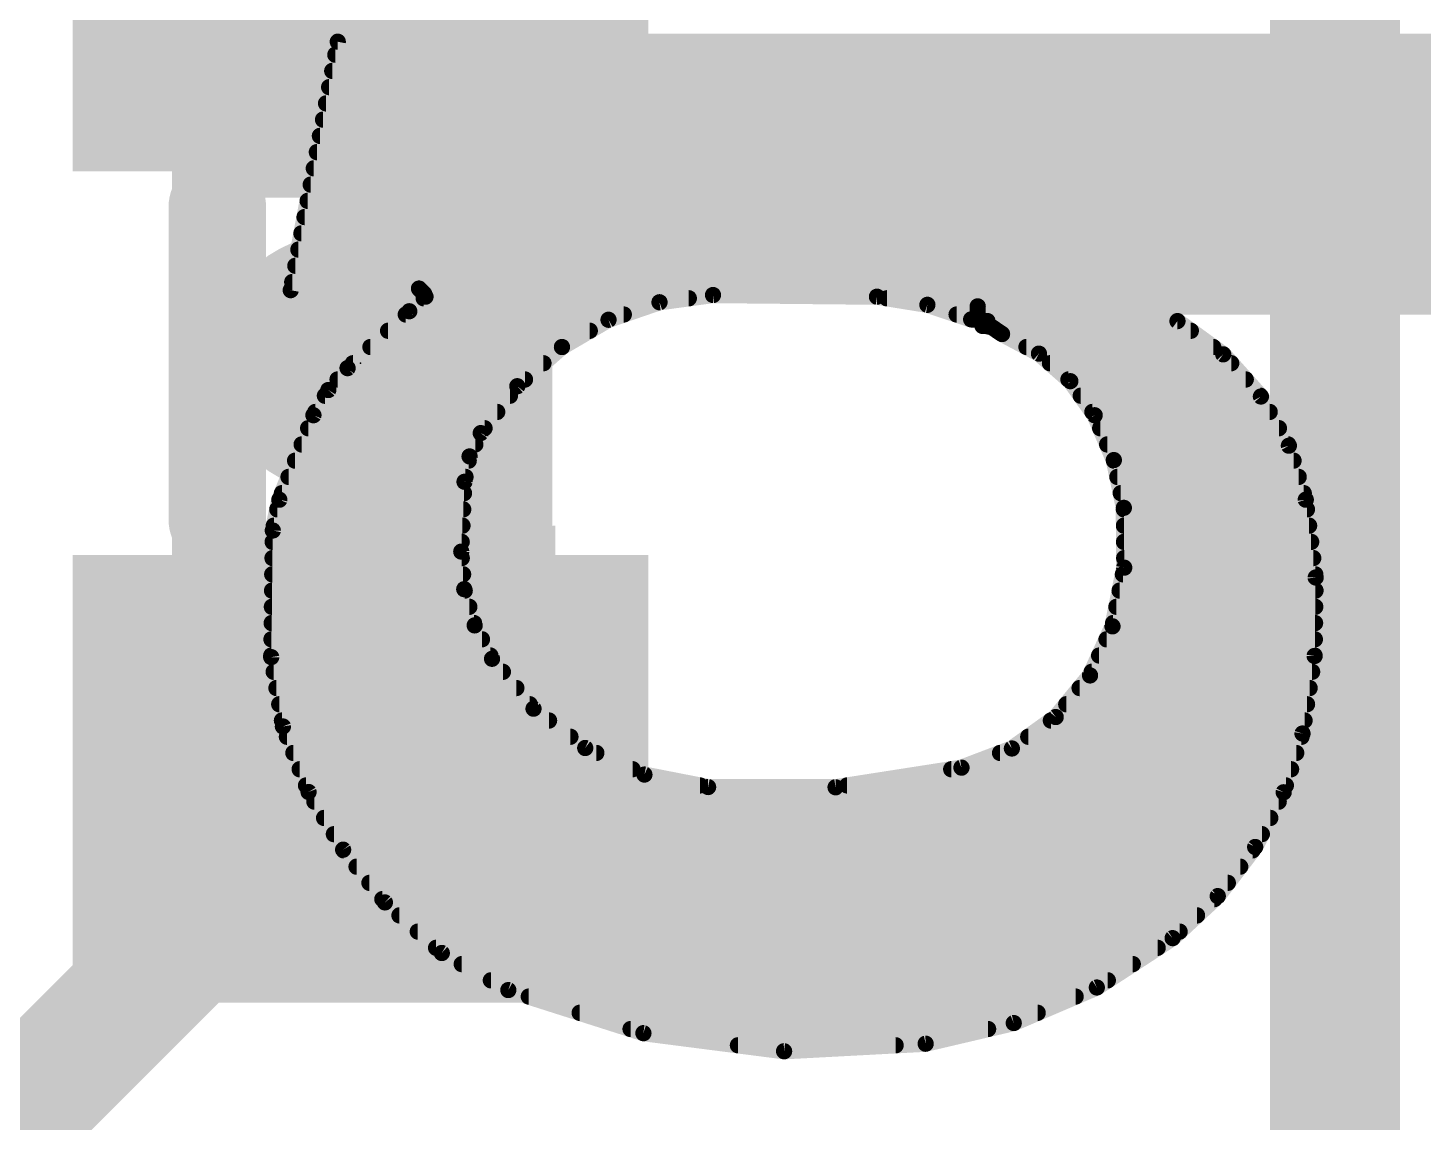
# Model space of a CAD drawing. Extents: x -0.1 to 44.5, y -0.1 to 35.7.
# Drawn here: x 31.23 to 33.412, y 24.213 to 25.925 of the extents above; entities that cross this region are included whole.
import ezdxf

# ---------------------------------------------------------------- set-up
doc = ezdxf.new("R2010")
doc.units = 0
for name, color, linetype in [('1', 12, 'CONTINUOUS'), ('21', 41, 'CONTINUOUS'), ('22', 40, 'CONTINUOUS'), ('23', 53, 'CONTINUOUS'), ('51', 53, 'CONTINUOUS')]:
    doc.layers.add(name, color=color, linetype=linetype)

# ---------------------------------------------------------------- blocks, each defined once
blk = doc.blocks.new('RECT')
blk.add_solid([(-0.5, -0.5), (0.5, -0.5), (-0.5, 0.5), (0.5, 0.5)])

msp = doc.modelspace()

# ---------------------------------------------------------------- linework, layer by layer
at = {"layer": '1', "const_width": 0.2032}
for points in [[(33.274, 27.559), (33.274, 24.003)], [(30.985, 24), (31.75, 24.765)], [(31.75, 24.765), (31.75, 24.75)]]:
    msp.add_lwpolyline(points, dxfattribs=at)
at = {"layer": '1', "const_width": 0.1016}
for points in [[(31.8008, 24.765, 1), (31.6992, 24.765)], [(31.7859, 24.7291, 1), (31.7141, 24.8009)], [(31.6992, 24.75, 1), (31.8008, 24.75)]]:
    msp.add_lwpolyline(points, format="xyb", dxfattribs=at)
at = {"layer": '21', "const_width": 0.4064}
msp.add_lwpolyline([(31.7195, 25.4), (31.7805, 25.4)], dxfattribs=at)
at = {"layer": '21', "const_width": 0.2032}
for points in [[(31.7195, 25.5016, 1), (31.7195, 25.2984)], [(31.7805, 25.2984, 1), (31.7805, 25.5016)]]:
    msp.add_lwpolyline(points, format="xyb", dxfattribs=at)
at = {"layer": '22', "const_width": 0.0254}
for points in [[(31.7144, 25.9029), (31.6408, 25.5143)], [(33.7718, 25.9029), (31.7144, 25.9029)], [(31.7106, 25.8826), (33.7901, 25.8826)], [(31.7057, 25.8572), (33.813, 25.8572)], [(31.7009, 25.8318), (33.8359, 25.8318)], [(31.6961, 25.8064), (33.8588, 25.8064)], [(31.6913, 25.781), (33.8817, 25.781)], [(31.6865, 25.7556), (33.9047, 25.7556)], [(31.6817, 25.7302), (33.9276, 25.7302)], [(31.6769, 25.7048), (33.9505, 25.7048)], [(31.6721, 25.6794), (33.9734, 25.6794)], [(31.6673, 25.654), (33.9963, 25.654)], [(31.6624, 25.6286), (34.0192, 25.6286)], [(31.6576, 25.6032), (34.0421, 25.6032)], [(31.6528, 25.5778), (34.065, 25.5778)], [(31.648, 25.5524), (34.0879, 25.5524)], [(31.6432, 25.527), (34.1108, 25.527)], [(31.6408, 25.5143), (31.8414, 25.5168)], [(31.8516, 25.5041), (31.8262, 25.4813)], [(31.8414, 25.5168), (31.8491, 25.5092)], [(31.8488, 25.5016), (32.2634, 25.5016)], [(31.8491, 25.5092), (31.8516, 25.5041)], [(32.1378, 25.468), (32.2176, 25.4954)], [(32.2176, 25.4954), (32.3012, 25.5067)], [(32.3012, 25.5067), (32.5577, 25.5041)], [(32.5577, 25.5041), (32.6365, 25.4914)], [(32.5732, 25.5016), (34.1337, 25.5016)], [(31.8262, 25.4813), (31.7297, 25.3924)], [(31.8207, 25.4762), (32.1617, 25.4762)], [(32.6365, 25.4914), (32.705, 25.4686)], [(32.6822, 25.4762), (32.7152, 25.4762)], [(32.7146, 25.4725), (32.7152, 25.4762)], [(32.7152, 25.4762), (32.7152, 25.4889)], [(32.7152, 25.4889), (34.1452, 25.4889)], [(32.065, 25.4254), (32.1378, 25.468)], [(32.705, 25.4686), (32.7087, 25.4681)], [(32.7087, 25.4681), (32.7122, 25.4695)], [(32.7122, 25.4695), (32.7146, 25.4725)], [(32.7304, 25.466), (32.7228, 25.4584)], [(32.7228, 25.4584), (32.7279, 25.4584)], [(32.7279, 25.4584), (32.7376, 25.4564)], [(33.0276, 25.466), (32.7304, 25.466)], [(32.7376, 25.4564), (32.7457, 25.4508)], [(33.0992, 25.414), (33.0276, 25.466)], [(31.7931, 25.4508), (32.1085, 25.4508)], [(32.7457, 25.4508), (32.7533, 25.4457)], [(32.7457, 25.4508), (33.0485, 25.4508)], [(32.7533, 25.4457), (32.811, 25.415)], [(31.7655, 25.4254), (32.065, 25.4254)], [(31.9952, 25.364), (32.065, 25.4254)], [(32.7915, 25.4254), (33.0835, 25.4254)], [(32.811, 25.415), (32.8602, 25.3719)], [(33.1582, 25.348), (33.0992, 25.414)], [(31.7297, 25.3924), (31.6996, 25.358)], [(31.738, 25.4), (32.0361, 25.4)], [(32.8282, 25.4), (33.1117, 25.4)], [(31.7141, 25.3746), (32.0072, 25.3746)], [(32.8571, 25.3746), (33.1344, 25.3746)], [(32.8602, 25.3719), (32.8981, 25.3187)], [(31.6996, 25.358), (31.6763, 25.3187)], [(31.6943, 25.3492), (31.9836, 25.3492)], [(31.938, 25.2908), (31.9952, 25.364)], [(32.8764, 25.3492), (33.1571, 25.3492)], [(33.2019, 25.2711), (33.1582, 25.348)], [(31.6793, 25.3238), (31.9638, 25.3238)], [(32.8945, 25.3238), (33.1719, 25.3238)], [(31.6763, 25.3187), (31.623, 25.1866)], [(32.8981, 25.3187), (32.9281, 25.2486)], [(31.6681, 25.2984), (31.9439, 25.2984)], [(31.9205, 25.2543), (31.938, 25.2908)], [(32.9068, 25.2984), (33.1863, 25.2984)], [(31.6579, 25.273), (31.9295, 25.273)], [(32.9177, 25.273), (33.2008, 25.273)], [(33.2283, 25.1866), (33.2019, 25.2711)], [(31.6476, 25.2476), (31.9192, 25.2476)], [(31.9126, 25.2146), (31.9205, 25.2543)], [(32.9281, 25.2486), (32.9438, 25.1739)], [(32.9283, 25.2476), (33.2092, 25.2476)], [(31.6374, 25.2222), (31.9141, 25.2222)], [(31.9075, 25.1054), (31.9126, 25.2146)], [(32.9337, 25.2222), (33.2172, 25.2222)], [(31.6271, 25.1968), (31.9118, 25.1968)], [(32.939, 25.1968), (33.2251, 25.1968)], [(31.623, 25.1866), (31.6128, 25.1384)], [(31.6198, 25.1714), (31.9106, 25.1714)], [(32.9438, 25.1739), (32.9444, 25.0803)], [(32.9438, 25.1714), (33.2302, 25.1714)], [(33.2438, 25.0649), (33.2283, 25.1866)], [(31.6128, 25.1384), (31.6103, 24.9403)], [(31.6144, 25.146), (31.9094, 25.146)], [(32.944, 25.146), (33.2335, 25.146)], [(31.6126, 25.1206), (31.9082, 25.1206)], [(31.9122, 25.0466), (31.9075, 25.1054)], [(32.9441, 25.1206), (33.2367, 25.1206)], [(31.6123, 25.0952), (31.9083, 25.0952)], [(32.9443, 25.0952), (33.24, 25.0952)], [(31.6119, 25.0698), (31.9104, 25.0698)], [(32.9444, 25.0803), (32.926, 24.9885)], [(32.9423, 25.0698), (33.2432, 25.0698)], [(33.2421, 24.9422), (33.2438, 25.0649)], [(31.6116, 25.0444), (31.9129, 25.0444)], [(31.9285, 24.99), (31.9122, 25.0466)], [(32.9372, 25.0444), (33.2435, 25.0444)], [(31.6113, 25.019), (31.9202, 25.019)], [(32.9321, 25.019), (33.2432, 25.019)], [(31.611, 24.9936), (31.9275, 24.9936)], [(32.927, 24.9936), (33.2428, 24.9936)], [(31.9557, 24.9377), (31.9285, 24.99)], [(32.926, 24.9885), (32.8909, 24.9118)], [(31.6107, 24.9682), (31.9399, 24.9682)], [(32.9167, 24.9682), (33.2425, 24.9682)], [(31.6103, 24.9428), (31.9531, 24.9428)], [(31.6103, 24.9403), (31.6287, 24.8318)], [(32.0206, 24.8596), (31.9557, 24.9377)], [(32.9051, 24.9428), (33.2421, 24.9428)], [(33.2232, 24.8209), (33.2421, 24.9422)], [(31.6142, 24.9174), (31.9726, 24.9174)], [(32.8909, 24.9118), (32.8372, 24.8466)], [(32.8935, 24.9174), (33.2382, 24.9174)], [(31.6185, 24.892), (31.9937, 24.892)], [(32.8746, 24.892), (33.2343, 24.892)], [(31.6228, 24.8666), (32.0147, 24.8666)], [(32.8537, 24.8666), (33.2303, 24.8666)], [(31.6271, 24.8412), (32.0448, 24.8412)], [(32.1014, 24.7982), (32.0206, 24.8596)], [(32.8372, 24.8466), (32.7687, 24.7975)], [(32.8297, 24.8412), (33.2264, 24.8412)], [(31.6287, 24.8318), (31.6687, 24.7294)], [(33.1937, 24.729), (33.2232, 24.8209)], [(31.6349, 24.8158), (32.0782, 24.8158)], [(32.194, 24.7566), (32.1014, 24.7982)], [(32.7687, 24.7975), (32.6898, 24.7675)], [(32.7943, 24.8158), (33.2216, 24.8158)], [(31.6449, 24.7904), (32.1188, 24.7904)], [(32.7501, 24.7904), (33.2134, 24.7904)], [(31.6548, 24.765), (32.1754, 24.765)], [(32.2936, 24.7371), (32.194, 24.7566)], [(32.6898, 24.7675), (32.4929, 24.7368)], [(32.6738, 24.765), (33.2053, 24.765)], [(31.6647, 24.7396), (32.2809, 24.7396)], [(32.4929, 24.7368), (32.2936, 24.7371)], [(32.511, 24.7396), (33.1972, 24.7396)], [(31.6687, 24.7294), (31.7228, 24.6392)], [(31.6778, 24.7142), (33.186, 24.7142)], [(33.1491, 24.6434), (33.1937, 24.729)], [(31.693, 24.6888), (33.1728, 24.6888)], [(31.7083, 24.6634), (33.1596, 24.6634)], [(31.7228, 24.6392), (31.7881, 24.5567)], [(31.7237, 24.638), (33.145, 24.638)], [(33.0907, 24.5666), (33.1491, 24.6434)], [(31.7438, 24.6126), (33.1257, 24.6126)], [(31.7639, 24.5872), (33.1064, 24.5872)], [(31.7841, 24.5618), (33.0855, 24.5618)], [(33.02, 24.5008), (33.0907, 24.5666)], [(31.7881, 24.5567), (31.8771, 24.4776)], [(31.8109, 24.5364), (33.0582, 24.5364)], [(31.8395, 24.511), (33.031, 24.511)], [(32.9016, 24.4236), (33.02, 24.5008)], [(31.8681, 24.4856), (32.9967, 24.4856)], [(31.8771, 24.4776), (31.9811, 24.4196)], [(31.9083, 24.4602), (32.9577, 24.4602)], [(31.9538, 24.4348), (32.9187, 24.4348)], [(31.9811, 24.4196), (32.1924, 24.3522)], [(32.0131, 24.4094), (32.8684, 24.4094)], [(32.7716, 24.368), (32.9016, 24.4236)], [(32.0927, 24.384), (32.809, 24.384)], [(32.6339, 24.3357), (32.7716, 24.368)], [(32.1723, 24.3586), (32.7315, 24.3586)], [(32.1924, 24.3522), (32.4124, 24.3239)], [(32.3402, 24.3332), (32.5869, 24.3332)], [(32.4124, 24.3239), (32.6339, 24.3357)]]:
    msp.add_lwpolyline(points, dxfattribs=at)
at = {"layer": '22', "const_width": 0.0127}
for points in [[(31.7144, 25.9093, 1), (31.7144, 25.8966)], [(31.7206, 25.9017, 1), (31.7082, 25.9041)], [(31.7106, 25.889, 1), (31.7106, 25.8762)], [(31.7057, 25.8636, 1), (31.7057, 25.8509)], [(31.7009, 25.8382, 1), (31.7009, 25.8255)], [(31.6961, 25.8128, 1), (31.6961, 25.8)], [(31.6913, 25.7874, 1), (31.6913, 25.7747)], [(31.6865, 25.762, 1), (31.6865, 25.7492)], [(31.6817, 25.7366, 1), (31.6817, 25.7238)], [(31.6769, 25.7112, 1), (31.6769, 25.6985)], [(31.6721, 25.6858, 1), (31.6721, 25.673)], [(31.6673, 25.6604, 1), (31.6673, 25.6476)], [(31.6624, 25.635, 1), (31.6624, 25.6223)], [(31.6576, 25.6096, 1), (31.6576, 25.5968)], [(31.6528, 25.5842, 1), (31.6528, 25.5714)], [(31.648, 25.5588, 1), (31.648, 25.5461)], [(31.6432, 25.5334, 1), (31.6432, 25.5206)], [(31.6407, 25.5206, 1), (31.6409, 25.508)], [(31.6346, 25.5155, 1), (31.647, 25.5131)], [(31.8459, 25.5213, 1), (31.8369, 25.5123)], [(31.8415, 25.5105, 1), (31.8413, 25.5231)], [(31.8488, 25.508, 1), (31.8488, 25.4952)], [(31.8548, 25.512, 1), (31.8434, 25.5064)], [(31.8446, 25.5047, 1), (31.8536, 25.5137)], [(31.8459, 25.5013, 1), (31.8573, 25.5069)], [(31.8558, 25.4994, 1), (31.8474, 25.5088)], [(32.2167, 25.5017, 1), (32.2184, 25.4891)], [(32.2197, 25.4894, 1), (32.2155, 25.5014)], [(32.2634, 25.4952, 1), (32.2634, 25.508)], [(32.3013, 25.513, 1), (32.3011, 25.5004)], [(32.302, 25.5004, 1), (32.3004, 25.513)], [(32.5587, 25.5104, 1), (32.5567, 25.4978)], [(32.5576, 25.4978, 1), (32.5578, 25.5104)], [(32.5732, 25.508, 1), (32.5732, 25.4952)], [(31.8207, 25.4826, 1), (31.8207, 25.4699)], [(31.822, 25.486, 1), (31.8304, 25.4766)], [(31.8305, 25.4766, 1), (31.8219, 25.486)], [(32.1617, 25.4699, 1), (32.1617, 25.4826)], [(32.6385, 25.4974, 1), (32.6345, 25.4854)], [(32.6355, 25.4851, 1), (32.6375, 25.4977)], [(32.6822, 25.4826, 1), (32.6822, 25.4699)], [(32.7152, 25.4953, 1), (32.7152, 25.4825)], [(32.7216, 25.4889, 1), (32.7089, 25.4889)], [(32.7215, 25.4752, 1), (32.7089, 25.4772)], [(32.7152, 25.4699, 1), (32.7152, 25.4826)], [(32.1358, 25.474, 1), (32.1399, 25.462)], [(32.141, 25.4625, 1), (32.1346, 25.4735)], [(32.7058, 25.4749, 1), (32.7042, 25.4623)], [(32.7064, 25.474, 1), (32.7111, 25.4622)], [(32.703, 25.4626, 1), (32.707, 25.4746)], [(32.7073, 25.4735, 1), (32.7172, 25.4656)], [(32.7079, 25.4618, 1), (32.7096, 25.4744)], [(32.7083, 25.4735, 1), (32.7209, 25.4715)], [(32.7089, 25.4762, 1), (32.7216, 25.4762)], [(32.7196, 25.4685, 1), (32.7096, 25.4764)], [(32.7146, 25.4636, 1), (32.7099, 25.4754)], [(32.7228, 25.4648, 1), (32.7228, 25.452)], [(32.7183, 25.4629, 1), (32.7273, 25.4539)], [(32.7292, 25.4646, 1), (32.7266, 25.4522)], [(32.7304, 25.4724, 1), (32.7304, 25.4596)], [(32.7349, 25.4615, 1), (32.7259, 25.4705)], [(32.7279, 25.452, 1), (32.7279, 25.4648)], [(32.7412, 25.4616, 1), (32.734, 25.4512)], [(32.7363, 25.4502, 1), (32.7388, 25.4626)], [(33.0313, 25.4711, 1), (33.0239, 25.4609)], [(33.0276, 25.4596, 1), (33.0276, 25.4724)], [(31.7931, 25.4572, 1), (31.7931, 25.4444)], [(32.1085, 25.4444, 1), (32.1085, 25.4572)], [(32.7457, 25.4572, 1), (32.7457, 25.4444)], [(32.7492, 25.4561, 1), (32.7422, 25.4455)], [(32.7421, 25.4456, 1), (32.7493, 25.456)], [(32.7563, 25.4513, 1), (32.7503, 25.4401)], [(32.7498, 25.4404, 1), (32.7568, 25.451)], [(33.0485, 25.4444, 1), (33.0485, 25.4572)], [(31.7655, 25.4318, 1), (31.7655, 25.419)], [(32.0618, 25.4309, 1), (32.0682, 25.4199)], [(32.0692, 25.4206, 1), (32.0608, 25.4302)], [(32.065, 25.419, 1), (32.065, 25.4318)], [(32.7915, 25.4318, 1), (32.7915, 25.419)], [(32.8152, 25.4198, 1), (32.8068, 25.4103)], [(32.808, 25.4094, 1), (32.814, 25.4206)], [(33.0835, 25.419, 1), (33.0835, 25.4318)], [(33.1039, 25.4182, 1), (33.0945, 25.4097)], [(33.0955, 25.4088, 1), (33.1029, 25.4191)], [(31.7254, 25.3971, 1), (31.734, 25.3877)], [(31.7345, 25.3882, 1), (31.7249, 25.3966)], [(31.738, 25.4064, 1), (31.738, 25.3937)], [(32.0361, 25.3937, 1), (32.0361, 25.4064)], [(32.8282, 25.4064, 1), (32.8282, 25.3937)], [(33.1117, 25.3937, 1), (33.1117, 25.4064)], [(31.7141, 25.381, 1), (31.7141, 25.3682)], [(32.0072, 25.3682, 1), (32.0072, 25.381)], [(32.8571, 25.381, 1), (32.8571, 25.3682)], [(32.8653, 25.3756, 1), (32.855, 25.3682)], [(32.856, 25.3672, 1), (32.8643, 25.3767)], [(33.1344, 25.3682, 1), (33.1344, 25.381)], [(31.6943, 25.3556, 1), (31.6943, 25.3428)], [(31.6948, 25.3622, 1), (31.7043, 25.3539)], [(31.705, 25.3548, 1), (31.6941, 25.3613)], [(31.9836, 25.3428, 1), (31.9836, 25.3556)], [(31.991, 25.3688, 1), (31.9994, 25.3593)], [(32.0002, 25.3601, 1), (31.9902, 25.368)], [(32.8764, 25.3556, 1), (32.8764, 25.3428)], [(33.1637, 25.3511, 1), (33.1526, 25.3449)], [(33.1534, 25.3438, 1), (33.1629, 25.3522)], [(33.1571, 25.3428, 1), (33.1571, 25.3556)], [(31.6793, 25.3302, 1), (31.6793, 25.3175)], [(31.9638, 25.3175, 1), (31.9638, 25.3302)], [(32.8945, 25.3302, 1), (32.8945, 25.3175)], [(33.1719, 25.3175, 1), (33.1719, 25.3302)], [(31.6708, 25.3219, 1), (31.6818, 25.3155)], [(31.6822, 25.3163, 1), (31.6704, 25.3211)], [(32.9039, 25.3212, 1), (32.8923, 25.3162)], [(32.8929, 25.315, 1), (32.9033, 25.3224)], [(31.6681, 25.3048, 1), (31.6681, 25.292)], [(31.933, 25.2947, 1), (31.943, 25.2869)], [(31.9437, 25.2881, 1), (31.9323, 25.2935)], [(31.9439, 25.292, 1), (31.9439, 25.3048)], [(32.9068, 25.3048, 1), (32.9068, 25.292)], [(33.1863, 25.292, 1), (33.1863, 25.3048)], [(31.6579, 25.2794, 1), (31.6579, 25.2666)], [(31.9295, 25.2666, 1), (31.9295, 25.2794)], [(32.9177, 25.2794, 1), (32.9177, 25.2666)], [(33.2079, 25.2729, 1), (33.1958, 25.2692)], [(33.1963, 25.2679, 1), (33.2074, 25.2742)], [(33.2008, 25.2666, 1), (33.2008, 25.2794)], [(31.6476, 25.254, 1), (31.6476, 25.2413)], [(31.9148, 25.257, 1), (31.9263, 25.2515)], [(31.9268, 25.253, 1), (31.9143, 25.2555)], [(31.9192, 25.2413, 1), (31.9192, 25.254)], [(32.9343, 25.2499, 1), (32.9219, 25.2473)], [(32.9283, 25.254, 1), (32.9283, 25.2413)], [(32.9223, 25.2461, 1), (32.934, 25.2511)], [(33.2092, 25.2413, 1), (33.2092, 25.254)], [(31.6374, 25.2286, 1), (31.6374, 25.2158)], [(31.9189, 25.2143, 1), (31.9063, 25.2149)], [(31.9141, 25.2158, 1), (31.9141, 25.2286)], [(32.9337, 25.2286, 1), (32.9337, 25.2158)], [(33.2172, 25.2158, 1), (33.2172, 25.2286)], [(31.6271, 25.2032, 1), (31.6271, 25.1904)], [(31.9064, 25.2158, 1), (31.9188, 25.2134)], [(31.9118, 25.1904, 1), (31.9118, 25.2032)], [(32.939, 25.2032, 1), (32.939, 25.1904)], [(33.2251, 25.1904, 1), (33.2251, 25.2032)], [(31.6198, 25.1778, 1), (31.6198, 25.1651)], [(31.6171, 25.189, 1), (31.6289, 25.1842)], [(31.6292, 25.1853, 1), (31.6168, 25.1879)], [(31.9106, 25.1651, 1), (31.9106, 25.1778)], [(32.9438, 25.1778, 1), (32.9438, 25.1651)], [(32.9501, 25.1739, 1), (32.9375, 25.1739)], [(32.9376, 25.1726, 1), (32.95, 25.1752)], [(33.2346, 25.1874, 1), (33.222, 25.1858)], [(33.2222, 25.1847, 1), (33.2344, 25.1885)], [(33.2302, 25.1651, 1), (33.2302, 25.1778)], [(31.6144, 25.1524, 1), (31.6144, 25.1396)], [(31.9094, 25.1396, 1), (31.9094, 25.1524)], [(32.944, 25.1524, 1), (32.944, 25.1396)], [(33.2335, 25.1396, 1), (33.2335, 25.1524)], [(31.6191, 25.1383, 1), (31.6065, 25.1385)], [(31.6066, 25.1397, 1), (31.619, 25.1371)], [(31.6126, 25.127, 1), (31.6126, 25.1142)], [(31.9138, 25.1059, 1), (31.9012, 25.1049)], [(31.9082, 25.1142, 1), (31.9082, 25.127)], [(32.9441, 25.127, 1), (32.9441, 25.1142)], [(33.2367, 25.1142, 1), (33.2367, 25.127)], [(31.6123, 25.1016, 1), (31.6123, 25.0889)], [(31.9012, 25.1057, 1), (31.9138, 25.1051)], [(31.9083, 25.0889, 1), (31.9083, 25.1016)], [(32.9443, 25.1016, 1), (32.9443, 25.0889)], [(33.24, 25.0889, 1), (33.24, 25.1016)], [(31.6119, 25.0762, 1), (31.6119, 25.0634)], [(31.9104, 25.0634, 1), (31.9104, 25.0762)], [(32.9423, 25.0762, 1), (32.9423, 25.0634)], [(32.938, 25.0802, 1), (32.9507, 25.0803)], [(32.9506, 25.079, 1), (32.9382, 25.0815)], [(33.2502, 25.0648, 1), (33.2375, 25.065)], [(33.2375, 25.0641, 1), (33.2501, 25.0657)], [(33.2432, 25.0634, 1), (33.2432, 25.0762)], [(31.6116, 25.0508, 1), (31.6116, 25.038)], [(31.9183, 25.0484, 1), (31.9061, 25.0449)], [(31.9059, 25.0461, 1), (31.9186, 25.0472)], [(31.9129, 25.038, 1), (31.9129, 25.0508)], [(32.9372, 25.0508, 1), (32.9372, 25.038)], [(33.2435, 25.038, 1), (33.2435, 25.0508)], [(31.6113, 25.0254, 1), (31.6113, 25.0127)], [(31.9202, 25.0127, 1), (31.9202, 25.0254)], [(32.9321, 25.0254, 1), (32.9321, 25.0127)], [(33.2432, 25.0127, 1), (33.2432, 25.0254)], [(31.611, 25, 1), (31.611, 24.9872)], [(31.9275, 24.9872, 1), (31.9275, 25)], [(32.927, 25, 1), (32.927, 24.9872)], [(33.2428, 24.9872, 1), (33.2428, 25)], [(31.9342, 24.9929, 1), (31.9229, 24.9871)], [(31.9224, 24.9882, 1), (31.9346, 24.9918)], [(32.9198, 24.9897, 1), (32.9322, 24.9873)], [(32.9318, 24.9859, 1), (32.9202, 24.9911)], [(31.6107, 24.9746, 1), (31.6107, 24.9618)], [(31.9399, 24.9618, 1), (31.9399, 24.9746)], [(32.9167, 24.9746, 1), (32.9167, 24.9618)], [(33.2425, 24.9618, 1), (33.2425, 24.9746)], [(31.6103, 24.9492, 1), (31.6103, 24.9365)], [(31.6166, 24.9414, 1), (31.604, 24.9392)], [(31.604, 24.9404, 1), (31.6166, 24.9402)], [(31.9606, 24.9418, 1), (31.9508, 24.9336)], [(31.9501, 24.9348, 1), (31.9613, 24.9406)], [(31.9531, 24.9365, 1), (31.9531, 24.9492)], [(32.9051, 24.9492, 1), (32.9051, 24.9365)], [(33.2484, 24.9412, 1), (33.2358, 24.9431)], [(33.2358, 24.9422, 1), (33.2485, 24.9421)], [(33.2421, 24.9365, 1), (33.2421, 24.9492)], [(31.6142, 24.9238, 1), (31.6142, 24.911)], [(31.9726, 24.911, 1), (31.9726, 24.9238)], [(32.8851, 24.9144, 1), (32.8967, 24.9091)], [(32.8958, 24.9077, 1), (32.886, 24.9158)], [(32.8935, 24.9238, 1), (32.8935, 24.911)], [(33.2382, 24.911, 1), (33.2382, 24.9238)], [(31.6185, 24.8984, 1), (31.6185, 24.8856)], [(31.9937, 24.8856, 1), (31.9937, 24.8984)], [(32.8746, 24.8984, 1), (32.8746, 24.8856)], [(33.2343, 24.8856, 1), (33.2343, 24.8984)], [(31.6228, 24.873, 1), (31.6228, 24.8603)], [(32.0147, 24.8603, 1), (32.0147, 24.873)], [(32.8537, 24.873, 1), (32.8537, 24.8603)], [(33.2303, 24.8603, 1), (33.2303, 24.873)], [(31.6271, 24.8476, 1), (31.6271, 24.8348)], [(32.0244, 24.8647, 1), (32.0167, 24.8546)], [(32.0157, 24.8556, 1), (32.0254, 24.8637)], [(32.0448, 24.8348, 1), (32.0448, 24.8476)], [(32.8297, 24.8476, 1), (32.8297, 24.8348)], [(32.8323, 24.8507, 1), (32.8421, 24.8426)], [(32.8409, 24.8415, 1), (32.8335, 24.8518)], [(33.2264, 24.8348, 1), (33.2264, 24.8476)], [(31.6346, 24.8342, 1), (31.6227, 24.8295)], [(31.6224, 24.8308, 1), (31.6349, 24.8329)], [(33.2292, 24.819, 1), (33.2172, 24.8228)], [(31.6349, 24.8222, 1), (31.6349, 24.8094)], [(32.0782, 24.8094, 1), (32.0782, 24.8222)], [(32.104, 24.804, 1), (32.0988, 24.7924)], [(32.0975, 24.7931, 1), (32.1052, 24.8033)], [(32.7709, 24.7915, 1), (32.7664, 24.8034)], [(32.7943, 24.8222, 1), (32.7943, 24.8094)], [(33.2169, 24.8219, 1), (33.2295, 24.8199)], [(33.2216, 24.8094, 1), (33.2216, 24.8222)], [(31.6449, 24.7968, 1), (31.6449, 24.7841)], [(32.1188, 24.7841, 1), (32.1188, 24.7968)], [(32.7501, 24.7968, 1), (32.7501, 24.7841)], [(32.765, 24.8026, 1), (32.7724, 24.7923)], [(33.2134, 24.7841, 1), (33.2134, 24.7968)], [(31.6548, 24.7714, 1), (31.6548, 24.7586)], [(32.1754, 24.7586, 1), (32.1754, 24.7714)], [(32.1952, 24.7629, 1), (32.1928, 24.7504)], [(32.1914, 24.7509, 1), (32.1966, 24.7624)], [(32.6738, 24.7714, 1), (32.6738, 24.7586)], [(32.6875, 24.7734, 1), (32.6921, 24.7616)], [(32.6908, 24.7612, 1), (32.6888, 24.7738)], [(33.2053, 24.7586, 1), (33.2053, 24.7714)], [(31.6647, 24.746, 1), (31.6647, 24.7333)], [(32.2809, 24.7333, 1), (32.2809, 24.746)], [(32.2936, 24.7434, 1), (32.2936, 24.7308)], [(32.2924, 24.7309, 1), (32.2948, 24.7433)], [(32.4919, 24.743, 1), (32.4939, 24.7305)], [(32.4929, 24.7304, 1), (32.4929, 24.7431)], [(32.511, 24.746, 1), (32.511, 24.7333)], [(33.1972, 24.7333, 1), (33.1972, 24.746)], [(31.6741, 24.7327, 1), (31.6633, 24.7261)], [(31.6628, 24.7271, 1), (31.6746, 24.7317)], [(31.6778, 24.7206, 1), (31.6778, 24.7079)], [(33.186, 24.7079, 1), (33.186, 24.7206)], [(33.1877, 24.7309, 1), (33.1998, 24.727)], [(33.1994, 24.726, 1), (33.1881, 24.7319)], [(31.693, 24.6952, 1), (31.693, 24.6824)], [(33.1728, 24.6824, 1), (33.1728, 24.6952)], [(31.7083, 24.6698, 1), (31.7083, 24.6571)], [(33.1596, 24.6571, 1), (33.1596, 24.6698)], [(31.7278, 24.6431, 1), (31.7178, 24.6352)], [(31.7237, 24.6444, 1), (31.7237, 24.6317)], [(31.7173, 24.6359, 1), (31.7282, 24.6424)], [(33.1435, 24.6463, 1), (33.1548, 24.6404)], [(33.1542, 24.6395, 1), (33.1441, 24.6472)], [(33.145, 24.6317, 1), (33.145, 24.6444)], [(31.7438, 24.619, 1), (31.7438, 24.6062)], [(33.1257, 24.6062, 1), (33.1257, 24.619)], [(31.7639, 24.5936, 1), (31.7639, 24.5809)], [(33.1064, 24.5809, 1), (33.1064, 24.5936)], [(31.7841, 24.5682, 1), (31.7841, 24.5555)], [(33.0856, 24.5704, 1), (33.0957, 24.5627)], [(33.0855, 24.5555, 1), (33.0855, 24.5682)], [(33.095, 24.5619, 1), (33.0863, 24.5712)], [(31.7923, 24.5614, 1), (31.7839, 24.552)], [(31.7831, 24.5528, 1), (31.7931, 24.5606)], [(31.8109, 24.5428, 1), (31.8109, 24.53)], [(33.0582, 24.53, 1), (33.0582, 24.5428)], [(31.8395, 24.5174, 1), (31.8395, 24.5047)], [(33.0157, 24.5054, 1), (33.0243, 24.4962)], [(33.0235, 24.4955, 1), (33.0165, 24.5061)], [(33.031, 24.5047, 1), (33.031, 24.5174)], [(31.8681, 24.492, 1), (31.8681, 24.4793)], [(31.8802, 24.4831, 1), (31.874, 24.472)], [(31.8729, 24.4728, 1), (31.8813, 24.4823)], [(32.9967, 24.4793, 1), (32.9967, 24.492)], [(31.9083, 24.4666, 1), (31.9083, 24.4538)], [(32.9577, 24.4538, 1), (32.9577, 24.4666)], [(31.9538, 24.4412, 1), (31.9538, 24.4285)], [(32.9187, 24.4285, 1), (32.9187, 24.4412)], [(31.983, 24.4256, 1), (31.9792, 24.4136)], [(31.978, 24.4141, 1), (31.9842, 24.4251)], [(32.0131, 24.4158, 1), (32.0131, 24.4031)], [(32.8684, 24.4031, 1), (32.8684, 24.4158)], [(32.8981, 24.4289, 1), (32.905, 24.4183)], [(32.904, 24.4178, 1), (32.8991, 24.4294)], [(32.0927, 24.3904, 1), (32.0927, 24.3776)], [(32.809, 24.3776, 1), (32.809, 24.3904)], [(32.7691, 24.3738, 1), (32.774, 24.3622)], [(32.773, 24.3618, 1), (32.7701, 24.3742)], [(32.1723, 24.365, 1), (32.1723, 24.3523)], [(32.1932, 24.3585, 1), (32.1916, 24.3459)], [(32.1905, 24.3461, 1), (32.1943, 24.3582)], [(32.7315, 24.3523, 1), (32.7315, 24.365)], [(32.3402, 24.3396, 1), (32.3402, 24.3269)], [(32.4121, 24.3303, 1), (32.4127, 24.3176)], [(32.4116, 24.3176, 1), (32.4132, 24.3302)], [(32.5869, 24.3269, 1), (32.5869, 24.3396)], [(32.6324, 24.3419, 1), (32.6354, 24.3295)], [(32.6342, 24.3294, 1), (32.6336, 24.342)]]:
    msp.add_lwpolyline(points, format="xyb", dxfattribs=at)
at = {"layer": '23'}
msp.add_point((31.75, 25.4), dxfattribs=at)
at = {"layer": '51', "const_width": 0.1524}
for points in [[(31.526, 25.155), (31.526, 25.645)], [(31.974, 25.645), (31.974, 25.155)]]:
    msp.add_lwpolyline(points, dxfattribs=at)
at = {"layer": '51', "const_width": 0.0762}
for points in [[(31.5641, 25.645, 1), (31.4879, 25.645)], [(32.0121, 25.645, 1), (31.9359, 25.645)], [(31.4879, 25.155, 1), (31.5641, 25.155)], [(31.9359, 25.155, 1), (32.0121, 25.155)]]:
    msp.add_lwpolyline(points, format="xyb", dxfattribs=at)

# ---------------------------------------------------------------- block references
at = {"layer": '1', "xscale": 0.7, "yscale": 0.9, "rotation": 90}
for p in [(31.75, 26.05), (31.75, 24.75)]:
    msp.add_blockref('RECT', p, dxfattribs=at)
at = {"layer": '51', "xscale": 0.3, "yscale": 0.5999, "rotation": 90}
for p in [(31.7549, 25.8088), (31.7549, 24.996)]:
    msp.add_blockref('RECT', p, dxfattribs=at)

doc.saveas('drawing.dxf')
